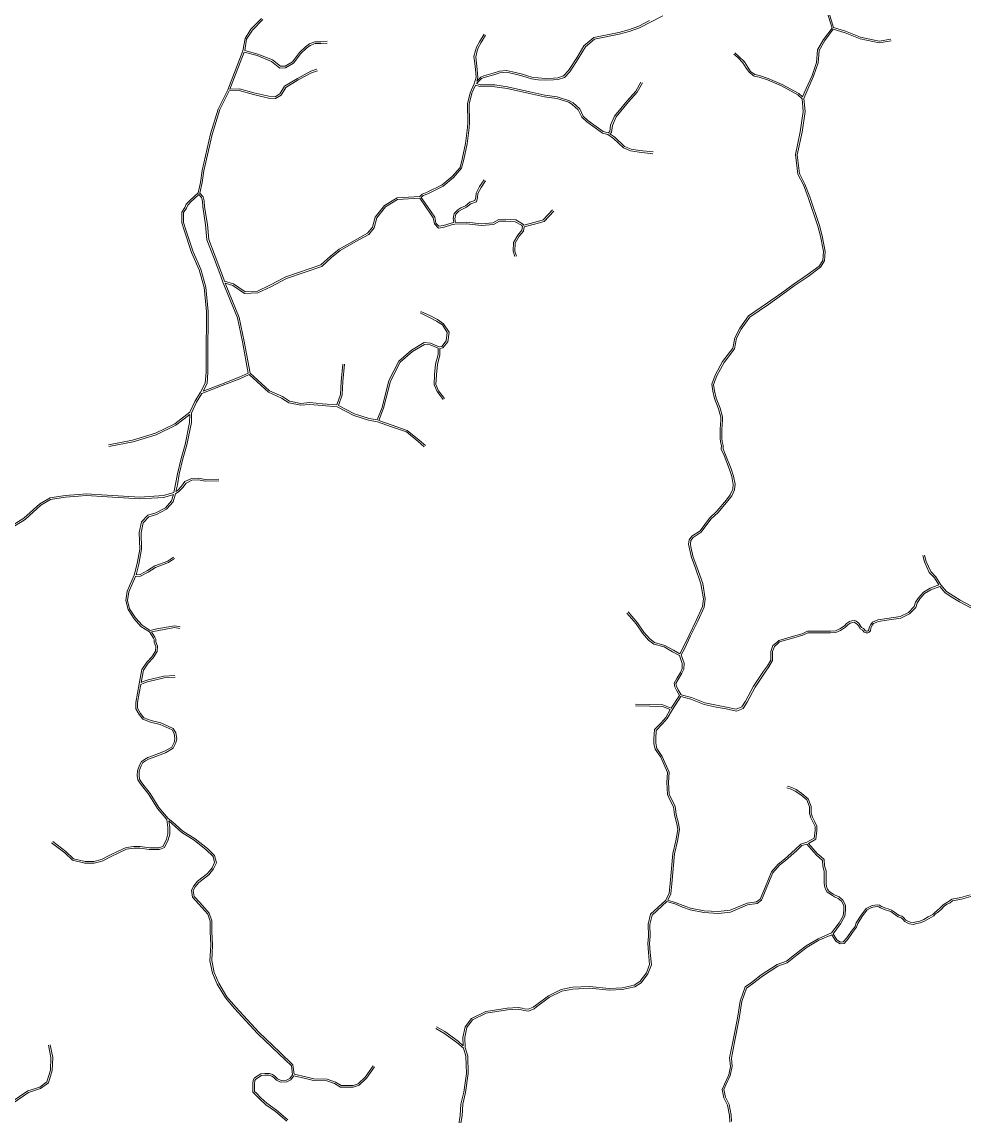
# Model space of a CAD drawing. Header units: millimetres. Extents: x 617885 to 663705, y 7172943 to 7234736.
# Drawn here: x 630747 to 634014, y 7222555 to 7226351 of the extents above; entities that cross this region are included whole.
import ezdxf

# ---------------------------------------------------------------- set-up
doc = ezdxf.new("R2010")
doc.units = ezdxf.units.MM
doc.layers.add('VIAS', color=7, linetype='Continuous', lineweight=5)

msp = doc.modelspace()

# ---------------------------------------------------------------- linework, layer by layer
at = {"layer": 'VIAS', "color": 253}
for points in [[(633531.4, 7226409.4), (633556.3, 7226329), (633526.9, 7226289), (633505.9, 7226253.6), (633502.7, 7226210), (633487, 7226164.1), (633467, 7226120), (633454.5, 7226090.5), (633441.5, 7226102.2), (633383.6, 7226133.6), (633334.4, 7226154.6), (633305, 7226165), (633288.6, 7226167.9), (633274.2, 7226178.9), (633264.2, 7226193), (633252.3, 7226212.3), (633233.7, 7226231), (633219.7, 7226242.8)], [(633760.4, 7226290.3), (633719.8, 7226283.7), (633655.2, 7226297.8), (633603.4, 7226317.8), (633562, 7226330.8), (633537.3, 7226410.5)], [(632893.6, 7226141.7), (632875.7, 7226110.2), (632845.5, 7226076.7), (632802.5, 7226024), (632788.7, 7225992.5), (632786.4, 7225970.4), (632779.5, 7225965.7), (632762.7, 7225970.1), (632738.2, 7225987.5), (632710, 7226008.4), (632693.9, 7226023.5), (632681.4, 7226049), (632659, 7226069.2), (632646, 7226077.1), (632602.9, 7226090.3), (632560.5, 7226096.6), (632508.1, 7226108.3), (632430.5, 7226125.5), (632387.2, 7226131.8), (632335.8, 7226132.6), (632323.7, 7226136.4), (632341.3, 7226153.8), (632350.3, 7226157.5), (632383.4, 7226167.1), (632404.6, 7226174.1), (632427.4, 7226175.6), (632457.7, 7226169.6), (632481.1, 7226163), (632498.6, 7226157.3), (632514.2, 7226153.2), (632537.1, 7226150), (632561.4, 7226148.5), (632590.3, 7226149.5), (632606.6, 7226150.6), (632628.6, 7226157.7), (632647.4, 7226177.8), (632676.6, 7226222.6), (632700.9, 7226264.1), (632732.8, 7226290.3), (632818.6, 7226307.4), (632852.5, 7226317.7), (632888.5, 7226330), (632926.5, 7226349.5), (632969.5, 7226372)], [(631577.4, 7226362.8), (631541.4, 7226325.1), (631520.7, 7226292.8), (631513.2, 7226250.1), (631460.9, 7226115.4), (631427.8, 7226048.3), (631401.1, 7225961.7), (631372.2, 7225835.5), (631366.4, 7225793.8), (631358.6, 7225757.5), (631329.1, 7225730.9), (631317, 7225717.8), (631312, 7225706.8), (631301.9, 7225690.7), (631301.9, 7225653.4), (631309.8, 7225627.7), (631335.4, 7225550.7), (631361.3, 7225490.2), (631378.5, 7225428.9), (631387.1, 7225345.1), (631386, 7225186.8), (631386, 7225135.8), (631383.1, 7225097.3), (631366.8, 7225065.5), (631346.9, 7225033.9), (631329.9, 7224996.2), (631277.7, 7224956.3), (631210.2, 7224923.7), (631130.9, 7224899.6), (631047.5, 7224883.3)], [(631582.3, 7226359.1), (631546.2, 7226321.4), (631526.4, 7226290.6), (631519.6, 7226251.5), (631565.2, 7226239.1), (631616, 7226218.6), (631643.2, 7226196.4), (631659.8, 7226197), (631685.4, 7226211.6), (631710, 7226244.4), (631730.1, 7226264.5), (631744.1, 7226274.5), (631762.8, 7226281.2), (631784.2, 7226281.2), (631805.2, 7226283.1)], [(632355, 7226304.6), (632339.3, 7226278.6), (632329.1, 7226260.9), (632325.3, 7226250), (632320.6, 7226229.8), (632323.2, 7226207.2), (632325.9, 7226185.5), (632328, 7226157.8), (632324.3, 7226145.4), (632338, 7226158.9), (632348.4, 7226163.2), (632381.6, 7226172.8), (632403.5, 7226180.1), (632427.8, 7226181.7), (632459.1, 7226175.4), (632482.9, 7226168.7), (632500.3, 7226163.1), (632515.4, 7226159.1), (632537.7, 7226156), (632561.5, 7226154.5), (632590, 7226155.5), (632605.5, 7226156.5), (632625.3, 7226162.9), (632642.6, 7226181.5), (632671.5, 7226225.7), (632696.2, 7226268), (632730.1, 7226295.9), (632817.1, 7226313.2), (632850.6, 7226323.4), (632886.1, 7226335.5), (632923.7, 7226354.8)], [(631771.9, 7226180.8), (631751.8, 7226173.6), (631705.1, 7226149.4), (631662, 7226123.1), (631645.8, 7226096.4), (631626.5, 7226085), (631601.9, 7226086.4), (631550.2, 7226098.4), (631501, 7226112.1), (631465.6, 7226111.2), (631433.4, 7226046.1), (631406.9, 7225960.2), (631378.1, 7225834.4), (631372.3, 7225792.8), (631364.6, 7225756.8), (631375.7, 7225744), (631379.4, 7225729.6), (631380.6, 7225709.4), (631390.1, 7225647.7), (631394.7, 7225595.5), (631417.6, 7225537.8), (631442.5, 7225470.4), (631449.4, 7225450.7), (631480.6, 7225441.8), (631520.8, 7225414.4), (631563.5, 7225416.2), (631607.2, 7225437.1), (631661.8, 7225465.7), (631783.9, 7225507.6), (631817.2, 7225537.4), (631847.6, 7225561.9), (631902.4, 7225593.4), (631946, 7225617.5), (631962.7, 7225638.5), (631972, 7225673.4), (632004.1, 7225713.7), (632048.1, 7225739.9), (632126.7, 7225744.5), (632135.5, 7225753.4), (632152.2, 7225760), (632204.9, 7225785.3), (632239.2, 7225814.7), (632266.4, 7225845.8), (632273.2, 7225874.9), (632285.1, 7225928.4), (632292.1, 7225983.8), (632293.2, 7226002.2), (632292.4, 7226065.8), (632301.9, 7226104.7), (632315.2, 7226136.1), (632321.9, 7226158.4), (632319.9, 7226184.9), (632317.2, 7226206.5), (632314.6, 7226230.1), (632319.5, 7226251.7), (632323.7, 7226263.4), (632334.1, 7226281.7), (632349.9, 7226307.7)], [(633761.3, 7226284.4), (633719.7, 7226277.6), (633653.5, 7226292), (633601.4, 7226312.2), (633560.8, 7226324.9), (633531.9, 7226285.7), (633511.8, 7226251.7), (633508.6, 7226208.8), (633492.6, 7226161.9), (633472.5, 7226117.6), (633458.6, 7226084.9), (633462.8, 7226039.6), (633452.3, 7225968.5), (633435.7, 7225889.9), (633443.9, 7225824.4), (633462.5, 7225787.3), (633479.2, 7225743.5), (633512.5, 7225644), (633522.2, 7225608.9), (633532.6, 7225554.1), (633530, 7225521.4), (633516.4, 7225499.6), (633473.8, 7225467.6), (633424.9, 7225434.7), (633385.3, 7225406), (633336.5, 7225370.5), (633271.2, 7225326.7), (633241.3, 7225284.7), (633225.2, 7225252.9), (633218.1, 7225216.7), (633181.8, 7225168.7), (633156.9, 7225122.5), (633145.3, 7225092.9), (633148.8, 7225070.7), (633154.3, 7225045.6), (633168.2, 7225010.6), (633177.1, 7224980), (633176.7, 7224965.7), (633175.2, 7224956.6), (633175.2, 7224949.7), (633174.1, 7224940.5), (633174.1, 7224906.7), (633175.6, 7224895.3), (633178.9, 7224881.5), (633178.6, 7224868.9), (633187.3, 7224848.9), (633206.3, 7224799.9), (633214.6, 7224774.9), (633220, 7224746.5), (633218, 7224727.4), (633208.7, 7224706.8), (633195.2, 7224689), (633161.1, 7224648.6), (633136.4, 7224625.1), (633102.9, 7224580.3), (633074.8, 7224562), (633067, 7224551.8), (633065.3, 7224538.3), (633066.3, 7224529.5), (633074.5, 7224494.1), (633087.7, 7224460.4), (633107.8, 7224402.7), (633117, 7224349.4), (633113.2, 7224320.7), (633090.9, 7224271.1), (633065.8, 7224221), (633044.6, 7224175.7), (633033, 7224154.4), (633043.1, 7224126.1), (633042.2, 7224105.5), (633035.8, 7224091), (633023.2, 7224069.7), (633015.1, 7224055.9), (633016.5, 7224045.9), (633022.9, 7224033), (633032.7, 7224016.5), (633068.9, 7224006.5), (633115, 7223988.6), (633155.7, 7223979.7), (633190.3, 7223973.3), (633224.1, 7223965.8), (633244.1, 7223974.1), (633256.4, 7223993.7), (633284.6, 7224046.2), (633319.3, 7224097.6), (633332.1, 7224116.7), (633344.4, 7224136.5), (633344.4, 7224166.8), (633351.3, 7224187.3), (633364.6, 7224198), (633371.5, 7224204.9), (633422.2, 7224219.2), (633452.7, 7224228.1), (633471.1, 7224237.2), (633551.1, 7224237.2), (633568.5, 7224238.5), (633583.1, 7224244.6), (633599.3, 7224255.8), (633607, 7224263.4), (633616.6, 7224270.3), (633633.6, 7224274.6), (633640, 7224271.4), (633649.6, 7224264.5), (633656.4, 7224253.6), (633658.6, 7224249.3), (633665.9, 7224245.6), (633672.1, 7224238.4), (633675.9, 7224236.6), (633678.4, 7224236.6), (633681.7, 7224238.4), (633684.5, 7224241.2), (633685.2, 7224249.2), (633690.7, 7224260.5), (633696.4, 7224268), (633715.5, 7224276.7), (633746, 7224280.7), (633792.7, 7224288), (633822, 7224302), (633841.8, 7224322.1), (633845.6, 7224337), (633855.8, 7224352.3), (633873.5, 7224372.5), (633896.8, 7224385.6), (633926.5, 7224397.2), (633911.6, 7224421.5), (633893.7, 7224440.9), (633877.3, 7224477), (633871, 7224499.5)], [(631805.7, 7226277.1), (631784.5, 7226275.2), (631763.8, 7226275.2), (631746.9, 7226269.1), (631734, 7226259.9), (631714.6, 7226240.5), (631689.4, 7226207), (631661.5, 7226191.1), (631641.1, 7226190.4), (631612.9, 7226213.4), (631563.2, 7226233.4), (631517.9, 7226245.7), (631468.1, 7226117.3), (631501.7, 7226118.1), (631551.7, 7226104.2), (631602.8, 7226092.4), (631625.1, 7226091.1), (631641.5, 7226100.8), (631657.7, 7226127.5), (631702.2, 7226154.6), (631749.4, 7226179.1), (631769.9, 7226186.4)], [(632849.7, 7224303.7), (632881.4, 7224266), (632904.3, 7224233.4), (632924.1, 7224210.3), (632940.9, 7224197.3), (632976.7, 7224187.7), (633006.5, 7224170.7), (633028.5, 7224158.7), (633039.2, 7224178.5), (633060.4, 7224223.6), (633085.5, 7224273.6), (633107.4, 7224322.4), (633110.9, 7224349.3), (633101.9, 7224401.2), (633082.1, 7224458.4), (633068.7, 7224492.4), (633060.4, 7224528.5), (633059.2, 7224538.4), (633061.2, 7224554.1), (633070.7, 7224566.4), (633098.8, 7224584.7), (633131.9, 7224629.1), (633156.7, 7224652.7), (633190.5, 7224692.7), (633203.5, 7224709.9), (633212.1, 7224729), (633214, 7224746.2), (633208.8, 7224773.4), (633200.6, 7224797.9), (633181.8, 7224846.6), (633172.5, 7224867.8), (633172.9, 7224880.9), (633169.7, 7224894.2), (633168.1, 7224906.4), (633168.1, 7224940.9), (633169.2, 7224950), (633169.2, 7224957.1), (633170.7, 7224966.3), (633171.1, 7224979.2), (633162.5, 7225008.6), (633148.6, 7225043.8), (633142.9, 7225069.6), (633139.1, 7225093.6), (633151.5, 7225125.1), (633176.7, 7225171.9), (633212.5, 7225219.2), (633219.4, 7225254.9), (633236.2, 7225287.8), (633266.9, 7225331), (633333.1, 7225375.5), (633381.8, 7225410.8), (633421.4, 7225439.6), (633470.4, 7225472.5), (633511.9, 7225503.7), (633524.1, 7225523.3), (633526.6, 7225553.8), (633516.4, 7225607.5), (633506.7, 7225642.2), (633473.5, 7225741.5), (633457, 7225784.9), (633438.1, 7225822.6), (633429.7, 7225890.2), (633446.4, 7225969.5), (633456.7, 7226039.8), (633452.7, 7226084), (633438, 7226097.3), (633381, 7226128.2), (633332.2, 7226149), (633303.5, 7226159.2), (633286.1, 7226162.2), (633269.8, 7226174.6), (633259.2, 7226189.7), (633247.6, 7226208.6), (633229.6, 7226226.5), (633215.8, 7226238.2)], [(632935.4, 7225893.2), (632887.5, 7225898.8), (632857.9, 7225903), (632833.4, 7225913.4), (632799, 7225945.7), (632778.8, 7225959.7), (632760.1, 7225964.5), (632734.7, 7225982.6), (632706.2, 7226003.8), (632689, 7226019.8), (632676.5, 7226045.4), (632655.4, 7226064.3), (632643.5, 7226071.6), (632601.5, 7226084.4), (632559.4, 7226090.7), (632506.8, 7226102.4), (632429.5, 7226119.6), (632386.7, 7226125.8), (632334.8, 7226126.6), (632319.8, 7226131.4), (632307.6, 7226102.8), (632298.4, 7226065.1), (632299.2, 7226002), (632298, 7225983.3), (632291, 7225927.4), (632279.1, 7225873.6), (632271.9, 7225843), (632243.4, 7225810.5), (632208.2, 7225780.3), (632154.6, 7225754.5), (632138.8, 7225748.3), (632131.9, 7225741.2), (632153.9, 7225709.6), (632166.5, 7225692.1), (632179.1, 7225673), (632182.9, 7225652.8), (632193.3, 7225641.8), (632209.5, 7225644.7), (632235.7, 7225652.3), (632244.6, 7225654.3), (632242.3, 7225668.1), (632246.5, 7225686.1), (632258.9, 7225698.5), (632269.6, 7225705.2), (632285.4, 7225712.8), (632300.9, 7225725), (632318.1, 7225731.1), (632321.1, 7225741.9), (632322.1, 7225756.9), (632334.1, 7225779.2), (632350.3, 7225802.5)], [(632898.8, 7226138.8), (632880.6, 7226106.7), (632850.1, 7226072.8), (632807.6, 7226020.9), (632794.6, 7225991), (632792.1, 7225967), (632785.4, 7225962.5), (632802.8, 7225950.4), (632836.8, 7225918.5), (632859.5, 7225908.8), (632888.2, 7225904.8), (632936.1, 7225899.2)], [(632586.9, 7225698.5), (632554.8, 7225663.3), (632527.2, 7225655.7), (632487.1, 7225645.3), (632483, 7225650.2), (632459.5, 7225663.3), (632425.7, 7225665.8), (632401.4, 7225664.8), (632380.4, 7225653.3), (632341.2, 7225650.3), (632289.4, 7225655.8), (632250.5, 7225655), (632248.5, 7225667.9), (632252, 7225683.1), (632262.6, 7225693.8), (632272.5, 7225699.9), (632288.6, 7225707.6), (632303.9, 7225719.7), (632323, 7225726.5), (632327, 7225740.9), (632328, 7225755.2), (632339.2, 7225776.1), (632355.2, 7225799.1)], [(631361.1, 7225751.7), (631333.3, 7225726.6), (631322, 7225714.4), (631317.3, 7225704), (631307.9, 7225689), (631307.9, 7225654.3), (631315.6, 7225629.5), (631341, 7225552.9), (631367, 7225492.2), (631384.4, 7225430), (631393.1, 7225345.4), (631392, 7225186.8), (631392, 7225135.6), (631389, 7225095.6), (631375.7, 7225069.7), (631439, 7225094.3), (631499.9, 7225117.8), (631532.1, 7225132.5), (631511.6, 7225240.7), (631494.1, 7225323.6), (631444.3, 7225447.1), (631444.2, 7225447.2), (631436.9, 7225468.4), (631412, 7225535.6), (631388.8, 7225594.1), (631384.1, 7225647), (631374.6, 7225708.7), (631373.5, 7225728.7), (631370.3, 7225741.1), (631361.1, 7225751.7)], [(631359.1, 7225754), (631359.1, 7225754)], [(631363.4, 7225753.7), (631363.3, 7225753.7)], [(632456.1, 7225536.1), (632450.4, 7225555), (632452.1, 7225584.9), (632466.9, 7225610.5), (632480.9, 7225627.6), (632482.9, 7225641), (632479.1, 7225645.5), (632457.7, 7225657.4), (632425.6, 7225659.8), (632403, 7225658.9), (632382.1, 7225647.4), (632341.1, 7225644.2), (632289.1, 7225649.8), (632248.3, 7225649), (632237.2, 7225646.5), (632210.9, 7225638.8), (632191.2, 7225635.3), (632177.3, 7225649.9), (632173.4, 7225670.7), (632161.6, 7225688.7), (632149, 7225706.2), (632126.5, 7225738.5), (632049.9, 7225734), (632008.1, 7225709.1), (631977.5, 7225670.6), (631968.2, 7225635.8), (631950, 7225612.8), (631905.4, 7225588.2), (631851, 7225557), (631821.1, 7225532.8), (631787, 7225502.3), (631664.1, 7225460.2), (631609.9, 7225431.7), (631565, 7225410.2), (631519.1, 7225408.3), (631478.1, 7225436.3), (631452.1, 7225443.7), (631499.9, 7225325.4), (631517.5, 7225241.9), (631538.2, 7225132.3), (631605.2, 7225071.1), (631650.7, 7225050.9), (631675.2, 7225034.6), (631714.8, 7225026.5), (631745.8, 7225029.7), (631789.2, 7225025.2), (631838.9, 7225021.6), (631851.4, 7225058.3), (631854.2, 7225103.1), (631859.9, 7225163.7)], [(632461.9, 7225537.9), (632456.4, 7225555.7), (632458, 7225583.2), (632471.9, 7225607.1), (632486.6, 7225625.1), (632488.7, 7225639.5), (632528.8, 7225649.9), (632558, 7225657.9), (632591.3, 7225694.5)], [(631449.8, 7225449.3), (631449.9, 7225449.3)], [(632130.7, 7225346.2), (632163.5, 7225331), (632188, 7225318.1), (632209.5, 7225303.4), (632228.5, 7225274.4), (632223.6, 7225241.2), (632206.9, 7225219.4), (632196.7, 7225217.9), (632196.1, 7225195.7), (632187.7, 7225162.2), (632184.2, 7225126.7), (632183, 7225092.2), (632192.1, 7225071.1), (632212.8, 7225044.5)], [(632128.2, 7225340.8), (632160.9, 7225325.6), (632184.9, 7225312.9), (632205.1, 7225299.1), (632222.2, 7225273), (632217.9, 7225243.6), (632203.6, 7225225), (632194.2, 7225223.6), (632164, 7225235.9), (632142.2, 7225237.8), (632097.8, 7225212), (632053.9, 7225173.6), (632019.2, 7225106.1), (631995.8, 7225012.3), (631978.7, 7224969.7), (631950.7, 7224974.7), (631900.6, 7224990.7), (631844.6, 7225019.9), (631857.4, 7225057.2), (631860.2, 7225102.6), (631865.9, 7225163.1)], [(632146.4, 7224881.3), (632124.9, 7224900), (632083.6, 7224933.6), (632030.6, 7224951.7), (631984.5, 7224968.1), (632001.5, 7225010.5), (632024.9, 7225104), (632058.7, 7225169.8), (632101.3, 7225207.1), (632143.6, 7225231.7), (632162.5, 7225230), (632190.7, 7225218.5), (632190.1, 7225196.6), (632181.8, 7225163.2), (632178.2, 7225127.1), (632177, 7225091), (632186.9, 7225068), (632208.1, 7225040.8)], [(632142.4, 7224876.8), (632121, 7224895.4), (632080.7, 7224928.2), (632028.6, 7224946), (631979.8, 7224963.4), (631949.2, 7224968.8), (631898.3, 7224985.2), (631840.1, 7225015.5), (631788.6, 7225019.3), (631745.8, 7225023.7), (631714.5, 7225020.5), (631672.9, 7225028.9), (631647.8, 7225045.6), (631601.9, 7225066), (631534.9, 7225127.2), (631502.2, 7225112.3), (631441.2, 7225088.7), (631371.4, 7225061.6), (631352.2, 7225031.1), (631335.3, 7224993.6), (631334.6, 7224960.4), (631318.9, 7224882.8), (631305.6, 7224834.3), (631292.5, 7224781.4), (631286.1, 7224745.1), (631281.1, 7224721.9), (631287.6, 7224725.9), (631300.2, 7224739.5), (631312.4, 7224755.6), (631334.7, 7224766.7), (631359.6, 7224768.1), (631383, 7224763.4), (631429.7, 7224764.6)], [(631048.7, 7224877.4), (631132.4, 7224893.8), (631212.4, 7224918.1), (631280.8, 7224951.1), (631329.2, 7224988.1), (631328.6, 7224961.1), (631313, 7224884.2), (631299.8, 7224835.8), (631286.6, 7224782.6), (631280.2, 7224746.3), (631274.1, 7224718), (631238.1, 7224707), (631156, 7224702.2), (631042.6, 7224708.8), (630970, 7224713.1), (630942.8, 7224710.9), (630897.3, 7224707.7), (630844.7, 7224700), (630809.3, 7224679), (630754.1, 7224629.3), (630701.8, 7224596.2)], [(631429.8, 7224758.6), (631382.5, 7224757.4), (631359.2, 7224762.1), (631336.3, 7224760.7), (631316.3, 7224750.9), (631304.8, 7224735.7), (631291.5, 7224721.3), (631279.3, 7224713.7), (631271.6, 7224685.7), (631248.2, 7224660.3), (631213.2, 7224641.4), (631187.2, 7224633.7), (631167.7, 7224613.3), (631160.1, 7224578.2), (631161.6, 7224521.1), (631152.4, 7224469.8), (631143.1, 7224432.9), (631156.7, 7224433.4), (631182, 7224447.3), (631207.9, 7224463.3), (631252.7, 7224480.1), (631272.7, 7224493.7)], [(630704.2, 7224590.6), (630757.8, 7224624.5), (630812.9, 7224674.2), (630846.7, 7224694.2), (630897.9, 7224701.7), (630943.2, 7224704.9), (630970.1, 7224707.1), (631042.3, 7224702.8), (631156, 7224696.2), (631239.1, 7224701.1), (631272.4, 7224711.2), (631266.2, 7224688.7), (631244.4, 7224665.1), (631210.9, 7224646.9), (631183.9, 7224639), (631162.2, 7224616.2), (631154.1, 7224578.8), (631155.6, 7224521.6), (631146.5, 7224471.1), (631136.4, 7224430.7), (631111.9, 7224375.5), (631107.6, 7224343), (631115, 7224312.5), (631135.8, 7224279.2), (631159.7, 7224253.3), (631189, 7224234.1), (631202.8, 7224212.8), (631205.8, 7224207.8), (631205.8, 7224198.9), (631211.5, 7224184), (631210.5, 7224168.1), (631197.2, 7224148.2), (631179.9, 7224129.8), (631163.3, 7224103.7), (631153.9, 7224054.6), (631148.1, 7224022.3), (631142.3, 7223989.8), (631142.3, 7223968), (631153.2, 7223947.4), (631166.6, 7223931.6), (631192.9, 7223920.9), (631226.3, 7223912.8), (631267.7, 7223894.4), (631274.6, 7223881.7), (631277.6, 7223864.7), (631275.1, 7223851.1), (631267.5, 7223834.8), (631241.9, 7223820.5), (631199.7, 7223804.3), (631183.3, 7223798.4), (631172.1, 7223792.3), (631161.9, 7223785.1), (631154.7, 7223772.1), (631147.6, 7223752.5), (631147.2, 7223735.9), (631149.6, 7223721.1), (631158.2, 7223707.1), (631187, 7223670.5), (631217.1, 7223622.1), (631249.3, 7223584.1), (631253.6, 7223555.3), (631253.6, 7223533.3), (631248.6, 7223515.7), (631236.9, 7223490.8), (631223.2, 7223485.6), (631189, 7223485.6), (631157.6, 7223490), (631135.3, 7223490), (631108.4, 7223486.3), (631081, 7223473.7), (631051.8, 7223459.8), (631022.9, 7223444.7), (630996.7, 7223437.6), (630966, 7223438.3), (630925.4, 7223447.6), (630899.7, 7223472), (630853.8, 7223507.4)], [(631273.8, 7224716.4), (631273.8, 7224716.3)], [(633876.8, 7224501.1), (633882.9, 7224479), (633898.8, 7224444.3), (633916.4, 7224425.1), (633933.4, 7224397.4), (633953, 7224374.8), (633978.8, 7224358.1), (634001.1, 7224344.3), (634074.4, 7224304.8), (634115.6, 7224288.7), (634150.6, 7224263.9), (634156.9, 7224274.3), (634160.8, 7224309.8), (634163, 7224355.9), (634178.5, 7224375.9), (634188, 7224391.8), (634196.5, 7224409.6), (634200.6, 7224429.3), (634198.6, 7224445.5), (634191, 7224461.6), (634188.7, 7224475.3), (634193.1, 7224523.3), (634206.1, 7224581.7), (634221.2, 7224637.7)], [(631276, 7224488.7), (631255.4, 7224474.7), (631210.6, 7224457.9), (631185.1, 7224442.1), (631158.3, 7224427.5), (631141.2, 7224426.8), (631117.7, 7224373.9), (631113.7, 7224343.3), (631120.6, 7224314.8), (631140.6, 7224282.9), (631163.6, 7224257.9), (631191.8, 7224239.4), (631215.3, 7224244.5), (631275.9, 7224255.8), (631295.7, 7224252.3)], [(634071.9, 7224299.3), (633998.1, 7224339.1), (633975.6, 7224353), (633949, 7224370.2), (633930.1, 7224392.1), (633899.3, 7224380.2), (633877.4, 7224367.8), (633860.6, 7224348.6), (633851.2, 7224334.5), (633847.2, 7224319), (633825.5, 7224297.1), (633794.5, 7224282.2), (633746.8, 7224274.7), (633717.1, 7224270.9), (633700.3, 7224263.2), (633695.8, 7224257.4), (633691.1, 7224247.6), (633690.3, 7224238.5), (633685.3, 7224233.5), (633680, 7224230.6), (633674.6, 7224230.6), (633668.3, 7224233.5), (633662.2, 7224240.8), (633654.1, 7224244.8), (633651.2, 7224250.7), (633645.2, 7224260.3), (633636.9, 7224266.2), (633632.9, 7224268.2), (633619.2, 7224264.8), (633610.9, 7224258.8), (633603.2, 7224251.1), (633586, 7224239.3), (633569.9, 7224232.6), (633551.3, 7224231.2), (633472.5, 7224231.2), (633454.9, 7224222.5), (633423.9, 7224213.4), (633374.6, 7224199.5), (633368.6, 7224193.6), (633356.4, 7224183.8), (633350.4, 7224165.9), (633350.4, 7224134.7), (633337.1, 7224113.5), (633324.3, 7224094.2), (633289.7, 7224043.1), (633261.6, 7223990.6), (633248.2, 7223969.2), (633224.6, 7223959.6), (633189.1, 7223967.4), (633154.5, 7223973.8), (633113.2, 7223982.9), (633067, 7224000.8), (633032.1, 7224010.4), (633002.6, 7223964.9), (632985, 7223934.3), (632968.8, 7223915.1), (632946.3, 7223892.7), (632944.9, 7223863.4), (632944.9, 7223847.9), (632949.1, 7223829.9), (632967.8, 7223802.6), (632991.4, 7223748), (632989.7, 7223711.5), (632992, 7223671.8), (633001, 7223651.7), (633012.7, 7223629.3), (633016.2, 7223601.3), (633024.3, 7223570.3), (633027.9, 7223548.9), (633020.8, 7223507.9), (633010.5, 7223464.2), (633001, 7223360.5), (632996.9, 7223326.1), (632986.9, 7223303.9), (633016.4, 7223294.9), (633040.3, 7223284.8), (633065.7, 7223275.8), (633112.9, 7223266.7), (633162, 7223264), (633202.6, 7223268.5), (633261.8, 7223292.9), (633294.6, 7223298.1), (633306.9, 7223307.5), (633325.3, 7223351.4), (633346.2, 7223401.6), (633369.6, 7223429.2), (633391.6, 7223445.9), (633428.8, 7223479), (633448, 7223498.2), (633468.8, 7223504.5), (633494.5, 7223518.6), (633497.9, 7223545.2), (633497.9, 7223559.5), (633491.1, 7223573), (633482.8, 7223589.7), (633477.9, 7223604.4), (633477.9, 7223627.9), (633468.9, 7223651.4), (633448.4, 7223669.6), (633428.8, 7223682.3), (633415, 7223689.1), (633400, 7223693.8)], [(632875.2, 7223984), (632924.6, 7223982.6), (632970.1, 7223981.1), (632998.8, 7223970.2), (633027.2, 7224014), (633017.7, 7224030.1), (633010.7, 7224044), (633008.8, 7224057.1), (633018, 7224072.7), (633030.5, 7224093.8), (633036.2, 7224106.9), (633037.1, 7224125.2), (633027.3, 7224152.6), (633003.6, 7224165.5), (632974.4, 7224182.1), (632938.1, 7224191.8), (632920, 7224205.9), (632899.5, 7224229.7), (632876.7, 7224262.3), (632845.2, 7224299.8)], [(631294.6, 7224246.4), (631275.9, 7224249.7), (631216.5, 7224238.6), (631196.1, 7224234.2), (631207.9, 7224216), (631211.8, 7224209.5), (631211.8, 7224200), (631217.6, 7224184.9), (631216.4, 7224166.1), (631201.9, 7224144.5), (631184.6, 7224126.1), (631168.9, 7224101.4), (631160.9, 7224059.4), (631167.5, 7224062.7), (631184.6, 7224068.3), (631200.4, 7224071.9), (631239.3, 7224080.4), (631277.6, 7224083.2)], [(631278.1, 7224077.2), (631240.2, 7224074.5), (631201.7, 7224066), (631186.2, 7224062.6), (631169.8, 7224057.1), (631159.5, 7224052.1), (631154, 7224021.3), (631148.3, 7223989.2), (631148.3, 7223969.5), (631158.2, 7223950.8), (631170.2, 7223936.6), (631194.7, 7223926.6), (631228.3, 7223918.5), (631272, 7223899), (631280.4, 7223883.7), (631283.7, 7223864.6), (631280.8, 7223849.3), (631272.1, 7223830.5), (631244.5, 7223815), (631201.8, 7223798.7), (631185.7, 7223792.9), (631175.2, 7223787.2), (631166.5, 7223781), (631160.1, 7223769.6), (631153.6, 7223751.3), (631153.2, 7223736.3), (631155.3, 7223723.2), (631163.1, 7223710.6), (631191.9, 7223674), (631221.9, 7223625.7), (631254.3, 7223587.5), (631270.9, 7223574.5), (631305, 7223543.3), (631348, 7223516.4), (631390.5, 7223482.7), (631415.3, 7223458.7), (631421.6, 7223433.5), (631411.5, 7223412.5), (631394.7, 7223391.8), (631360.4, 7223365), (631347.8, 7223349.7), (631341, 7223337), (631344.4, 7223316.7), (631365.1, 7223294.2), (631396.8, 7223258.7), (631406, 7223231.9), (631406, 7223194.7), (631408.2, 7223147.5), (631405.2, 7223094.1), (631413.7, 7223052.4), (631430, 7223015.5), (631458.2, 7222968), (631489.1, 7222932.2), (631568.7, 7222845.6), (631642.3, 7222775.6), (631687.1, 7222732.1), (631691.7, 7222699.8), (631731.3, 7222690.8), (631759.5, 7222683.7), (631806, 7222682.5), (631834.1, 7222672.8), (631853.9, 7222661.2), (631895.4, 7222661.2), (631913.3, 7222666.8), (631937.6, 7222689.8), (631964.7, 7222728.8)], [(632875, 7223978), (632924.4, 7223976.6), (632968.9, 7223975.1), (632995.6, 7223965), (632980.1, 7223937.8), (632964.4, 7223919.2), (632940.4, 7223895.3), (632938.9, 7223863.6), (632938.9, 7223847.2), (632943.5, 7223827.4), (632962.5, 7223799.6), (632985.3, 7223746.9), (632983.7, 7223711.4), (632986.1, 7223670.4), (632995.6, 7223649), (633006.9, 7223627.5), (633010.3, 7223600.2), (633018.4, 7223569), (633021.8, 7223548.9), (633014.9, 7223509.1), (633004.5, 7223465.2), (632995.1, 7223361.1), (632991.1, 7223327.8), (632980.3, 7223303.8), (632927.4, 7223254.7), (632919, 7223220.4), (632919.8, 7223179), (632917.4, 7223153.1), (632919.8, 7223122.1), (632923.8, 7223080), (632912.9, 7223051.2), (632890.1, 7223021.3), (632870.4, 7223008.4), (632828.2, 7222999.6), (632783.8, 7222997.7), (632715.1, 7223004.1), (632656.3, 7223001.5), (632617.1, 7222993.7), (632573.5, 7222972.2), (632528.4, 7222938.4), (632519.9, 7222932.1), (632502.8, 7222925.3), (632489.4, 7222926.6), (632481.5, 7222929.5), (632467.8, 7222931.8), (632430, 7222929.4), (632355.6, 7222917.5), (632305.8, 7222893.4), (632284.2, 7222864.2), (632276.6, 7222827.8), (632277.8, 7222798.9), (632259.4, 7222815.1), (632213.3, 7222847.8), (632185.1, 7222864.1)], [(633401.7, 7223699.5), (633417.2, 7223694.7), (633431.7, 7223687.5), (633452.1, 7223674.3), (633474, 7223654.9), (633483.9, 7223629), (633483.9, 7223605.4), (633488.3, 7223592), (633496.5, 7223575.7), (633503.9, 7223561), (633503.9, 7223544.8), (633500.1, 7223514.9), (633474.6, 7223500.9), (633505.4, 7223465.2), (633517.2, 7223454.7), (633528.8, 7223444.6), (633530.2, 7223422.4), (633535.6, 7223405), (633535.6, 7223362.1), (633536.8, 7223350.7), (633540.6, 7223342), (633544.2, 7223336), (633549, 7223332.4), (633560.8, 7223324.5), (633567.2, 7223320.7), (633580.8, 7223315.2), (633593.6, 7223303.9), (633603.6, 7223286.8), (633603.6, 7223268.5), (633600.8, 7223247.7), (633585.7, 7223221.7), (633560, 7223187.4), (633573.5, 7223166.2), (633586, 7223158.5), (633595.5, 7223159.4), (633607.5, 7223173.3), (633622.4, 7223194.6), (633636.1, 7223212.4), (633640.3, 7223225.1), (633657.6, 7223252.2), (633674.2, 7223275.4), (633686.7, 7223281), (633695.6, 7223285.5), (633713.7, 7223287.8), (633721.2, 7223286.5), (633727.9, 7223282.1), (633742.4, 7223275.8), (633750.9, 7223273.7), (633763.1, 7223269.3), (633773.1, 7223262.6), (633788.8, 7223251.1), (633798.5, 7223247.9), (633804.4, 7223243.2), (633812.8, 7223234.8), (633819.8, 7223230.8), (633826.8, 7223227.8), (633837.6, 7223225.8), (633848.8, 7223228.9), (633860.5, 7223231), (633874.9, 7223236.2), (633889.7, 7223245.7), (633905.4, 7223254.1), (633911.7, 7223260.3), (633921.3, 7223267.8), (633931.9, 7223277.3), (633941.6, 7223287), (633950.5, 7223293.7), (633962.4, 7223300.1), (633972.4, 7223306.8), (634003.5, 7223312.6), (634036, 7223321.8)], [(630850.2, 7223502.6), (630895.8, 7223467.4), (630922.4, 7223442.1), (630965.3, 7223432.3), (630997.4, 7223431.6), (631025.1, 7223439), (631054.5, 7223454.5), (631083.6, 7223468.3), (631110.1, 7223480.5), (631135.7, 7223484), (631157.2, 7223484), (631188.6, 7223479.6), (631224.3, 7223479.6), (631241.3, 7223486.1), (631254.3, 7223513.6), (631259.6, 7223532.5), (631259.6, 7223555.7), (631256.2, 7223578.4), (631267, 7223569.9), (631301.4, 7223538.5), (631344.5, 7223511.5), (631386.5, 7223478.2), (631409.9, 7223455.6), (631415.2, 7223434.2), (631406.4, 7223415.8), (631390.4, 7223396.1), (631356.2, 7223369.3), (631342.8, 7223353.1), (631334.8, 7223338), (631338.8, 7223313.9), (631360.7, 7223290.1), (631391.5, 7223255.6), (631400, 7223230.9), (631400, 7223194.6), (631402.2, 7223147.6), (631399.2, 7223093.6), (631408, 7223050.5), (631424.7, 7223012.7), (631453.3, 7222964.5), (631484.6, 7222928.2), (631564.4, 7222841.4), (631638.2, 7222771.2), (631681.4, 7222729.2), (631685.9, 7222698.2), (631676, 7222684.9), (631664, 7222678.9), (631645.6, 7222678.1), (631633.5, 7222684.1), (631623.1, 7222694.4), (631616, 7222698.5), (631605.8, 7222702.6), (631589.1, 7222702.6), (631575.9, 7222701.6), (631553.9, 7222687.5), (631549.5, 7222679.8), (631547.4, 7222666.8), (631547.4, 7222637.9), (631555.9, 7222629.5), (631572, 7222613.4), (631593, 7222594.3), (631626.1, 7222570.7), (631665.8, 7222536.7)], [(633468.9, 7223498.3), (633451.2, 7223492.9), (633432.9, 7223474.7), (633395.4, 7223441.3), (633373.8, 7223424.8), (633351.4, 7223398.5), (633330.8, 7223349.1), (633311.8, 7223303.7), (633297.1, 7223292.4), (633263.4, 7223287.1), (633204.1, 7223262.6), (633162.2, 7223257.9), (633112.2, 7223260.7), (633064.1, 7223270), (633038.1, 7223279.2), (633014.3, 7223289.3), (632983.6, 7223298.6), (632932.8, 7223251.5), (632925, 7223219.7), (632925.8, 7223178.8), (632923.4, 7223153), (632925.8, 7223122.6), (632929.9, 7223079.2), (632918.2, 7223048.3), (632894.2, 7223016.9), (632872.8, 7223002.7), (632829, 7222993.6), (632783.6, 7222991.7), (632715, 7222998.1), (632657, 7222995.5), (632619.1, 7222988), (632576.7, 7222967.1), (632531.9, 7222933.6), (632522.9, 7222926.9), (632503.7, 7222919.2), (632488, 7222920.7), (632479.9, 7222923.7), (632467.5, 7222925.8), (632430.7, 7222923.4), (632357.4, 7222911.7), (632309.7, 7222888.6), (632289.8, 7222861.7), (632282.7, 7222827.3), (632284.1, 7222792.6), (632293, 7222763), (632294.5, 7222701.9), (632285.6, 7222636.5), (632275.6, 7222595.7), (632273.3, 7222556), (632267.3, 7222517.7)], [(633202.2, 7222533.7), (633201.1, 7222556.9), (633193.7, 7222592.9), (633180.7, 7222617.8), (633175.1, 7222647.2), (633183, 7222665.3), (633198, 7222697.4), (633204.3, 7222726.8), (633201.1, 7222756.3), (633212.1, 7222812.4), (633228.4, 7222893.9), (633237.9, 7222953.8), (633254.6, 7223002.6), (633277.1, 7223018), (633311.1, 7223045.2), (633366, 7223080.8), (633398.4, 7223091.6), (633432, 7223118.4), (633466.2, 7223145.7), (633508, 7223169.9), (633554.4, 7223189.9), (633580.7, 7223225.1), (633595, 7223249.7), (633597.6, 7223268.9), (633597.6, 7223285.2), (633588.9, 7223300.1), (633577.6, 7223310), (633564.6, 7223315.3), (633557.6, 7223319.4), (633545.5, 7223327.5), (633539.6, 7223331.9), (633535.2, 7223339.2), (633531, 7223349.2), (633529.6, 7223361.7), (633529.6, 7223404.1), (633524.3, 7223421.3), (633523, 7223441.7), (633513.3, 7223450.2), (633501.1, 7223461), (633468.9, 7223498.3)], [(633208.2, 7222535.5), (633207.1, 7222557.6), (633199.4, 7222594.9), (633186.5, 7222619.8), (633181.3, 7222646.5), (633188.5, 7222662.8), (633203.7, 7222695.5), (633210.4, 7222726.5), (633207.2, 7222756.1), (633218, 7222811.3), (633234.3, 7222892.8), (633243.8, 7222952.4), (633259.7, 7222998.7), (633280.7, 7223013.2), (633314.7, 7223040.3), (633368.6, 7223075.3), (633401.3, 7223086.3), (633435.7, 7223113.7), (633469.6, 7223140.8), (633510.7, 7223164.5), (633555.2, 7223183.7), (633569.2, 7223161.8), (633584.5, 7223152.4), (633598.5, 7223153.6), (633612.2, 7223169.6), (633627.3, 7223191.1), (633641.4, 7223209.6), (633645.7, 7223222.5), (633662.6, 7223248.9), (633678.1, 7223270.6), (633689.2, 7223275.6), (633697.4, 7223279.7), (633713.6, 7223281.7), (633718.9, 7223280.8), (633725, 7223276.8), (633740.5, 7223270.1), (633749.1, 7223268), (633760.4, 7223263.9), (633769.7, 7223257.7), (633786, 7223245.7), (633795.6, 7223242.5), (633800.4, 7223238.7), (633809.1, 7223230), (633817.1, 7223225.4), (633825.1, 7223222), (633837.8, 7223219.7), (633850.1, 7223223), (633862, 7223225.2), (633877.5, 7223230.7), (633892.7, 7223240.5), (633909, 7223249.2), (633915.6, 7223255.8), (633925.2, 7223263.2), (633936, 7223273), (633945.6, 7223282.5), (633953.8, 7223288.6), (633965.5, 7223295), (633974.7, 7223301.2), (634004.9, 7223306.8), (634038, 7223316.1)], [(632261.6, 7222519.9), (632267.3, 7222556.6), (632269.7, 7222596.6), (632279.7, 7222637.6), (632288.5, 7222702.2), (632287, 7222762.1), (632278.5, 7222790.4), (632255.6, 7222810.4), (632210.1, 7222842.7), (632182.1, 7222858.9)], [(630710, 7222602.9), (630767.3, 7222642.5), (630808.8, 7222655.6), (630834, 7222674), (630845.7, 7222714.2), (630847.7, 7222758), (630838.7, 7222801.2)], [(630714.7, 7222598.8), (630770, 7222637), (630811.6, 7222650.2), (630839.2, 7222670.4), (630851.7, 7222713.2), (630853.8, 7222758.5), (630844.6, 7222802.4)], [(631969.7, 7222725.3), (631942.1, 7222685.9), (631916.4, 7222661.5), (631896.3, 7222655.2), (631852.2, 7222655.2), (631831.6, 7222667.3), (631805, 7222676.6), (631758.7, 7222677.7), (631729.9, 7222684.9), (631690.2, 7222694), (631680, 7222680.2), (631665.5, 7222673), (631644.3, 7222672), (631629.9, 7222679.2), (631619.5, 7222689.6), (631613.4, 7222693.1), (631604.7, 7222696.6), (631589.3, 7222696.6), (631577.9, 7222695.7), (631558.3, 7222683.3), (631555.2, 7222677.8), (631553.4, 7222666.3), (631553.4, 7222640.4), (631560.1, 7222633.7), (631576.1, 7222617.7), (631596.7, 7222599), (631629.8, 7222575.5), (631669.4, 7222541.5)]]:
    msp.add_lwpolyline(points, dxfattribs=at)

doc.saveas('drawing.dxf')
